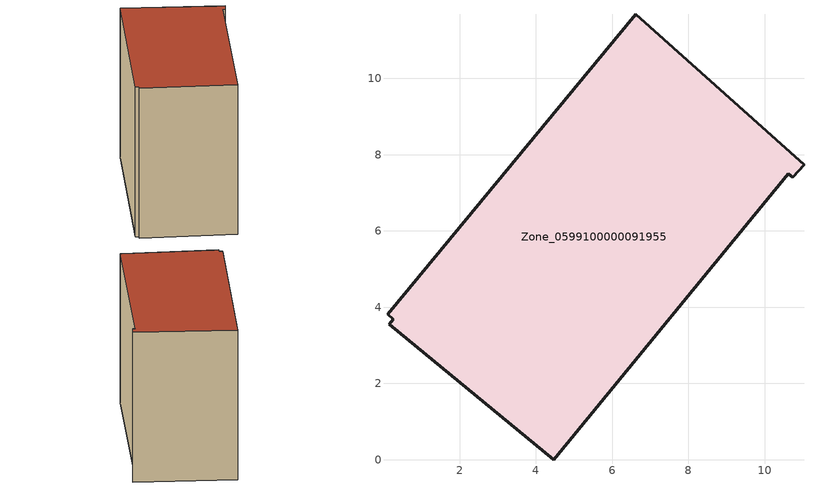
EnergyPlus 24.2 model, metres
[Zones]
Zone_0599100000091955
 floor ground (C_G): 6.61,11.68 11.03,7.73 10.73,7.41 10.62,7.5 4.47,0 0.15,3.55 0.26,3.69 0.11,3.81 z0
 wall outside (C_F): 11.03,7.73 6.61,11.68 0.11,3.81 0.26,3.69 0.15,3.55 4.47,0 10.62,7.5 10.73,7.41 11.03,7.73 z0:9.43
 roof outside (C_R): 0.26,3.69 0.15,3.55 4.47,0 10.62,7.5 10.73,7.41 11.03,7.73 6.61,11.68 0.11,3.81 z9.43
[BUILDING]
Pand.0599100000091955: North Axis=0; Terrain=City; Loads Convergence Tolerance Value=0.04; Temperature Convergence Tolerance Value=0.4; Solar Distribution=FullExterior; Maximum Number of Warmup Days=25; Minimum Number of Warmup Days=1
[Site:Location]
Rotterdam.The.Hague.AP_ZH_NLD Design_Conditions: Latitude=51.96; Longitude=4.45; Time Zone=1; Elevation=-4.5
[SITE:GROUNDTEMPERATURE:BUILDINGSURFACE]
18, 18, 18, 18, 18, 18, 18, 18, 18, 18, 18, 18
[MATERIAL] Thermal Absorptance=0.9; Solar Absorptance=0.7; Visible Absorptance=0.7
Name | Roughness | Thickness | Conductivity | Density | Specific Heat
G.TC.1946 | MediumSmooth | 0.15 | 1 | 540 | 1210
F.TC.1946 | Rough | 0.3 | 0.857143 | 1920 | 840
R.TC.1946 | MediumRough | 0.2 | 0.909091 | 1500 | 1000
[CONSTRUCTION]
C_G: G.TC.1946
C_F: F.TC.1946
C_R: R.TC.1946
[ZONE]
Zone_0599100000091955: Type=1; Multiplier=1; Ceiling Height=Autocalculate; Volume=Autocalculate; Floor Area=autocalculate; Part of Total Floor Area=Yes
[ZONEINFILTRATION:DESIGNFLOWRATE]
Infil_Zone_0599100000091955: Zone or ZoneList or Space or SpaceList=Zone_0599100000091955; Schedule=AlwaysOn; Design Flow Rate Calculation Method=Flow/Area; Flow Rate per Floor Area=0.003; Constant Term Coefficient=1; Temperature Term Coefficient=0; Velocity Term Coefficient=0; Velocity Squared Term Coefficient=0
[HVACTEMPLATE:ZONE:IDEALLOADSAIRSYSTEM]
Zone_0599100000091955: Maximum Heating Supply Air Temperature=50; Minimum Cooling Supply Air Temperature=13; Maximum Heating Supply Air Humidity Ratio=0.0156; Minimum Cooling Supply Air Humidity Ratio=0.0077; Heating Limit=NoLimit; Cooling Limit=NoLimit; Dehumidification Control Type=ConstantSensibleHeatRatio; Cooling Sensible Heat Ratio=0.7; Dehumidification Setpoint=60; Humidification Control Type=None; Humidification Setpoint=30; Outdoor Air Method=None; Outdoor Air Flow Rate per Person=0.00944; Outdoor Air Flow Rate per Zone Floor Area=0; Outdoor Air Flow Rate per Zone=0; Demand Controlled Ventilation Type=None; Outdoor Air Economizer Type=NoEconomizer; Heat Recovery Type=None; Sensible Heat Recovery Effectiveness=0.7; Latent Heat Recovery Effectiveness=0.65
[ZONECONTROL:THERMOSTAT]
ThermostatControl_Zone_0599100000091955: Zone or ZoneList=Zone_0599100000091955; Control Type Schedule=DualSetpointControlType; Control 1=Thermostat_Zone_0599100000091955; Temperature Difference Between Cutout And Setpoint=0
[THERMOSTATSETPOINT:DUALSETPOINT]
Thermostat_Zone_0599100000091955: Heating Setpoint Temperature Schedule=HeatingSetpoint_Zone_0599100000091955; Cooling Setpoint Temperature Schedule=CoolingSetpoint_Zone_0599100000091955
[SCHEDULE:COMPACT]
HeatingSetpoint_Zone_0599100000091955: Through: 12/31, For: AllDays, Until: 24:00, 21
CoolingSetpoint_Zone_0599100000091955: Through: 12/31, For: AllDays, Until: 24:00, 24
DualSetpointControlType: Through: 12/31, For: AllDays, Until: 24:00, 4
AlwaysOn: Through: 12/31, For: AllDays, Until: 24:00, 1
